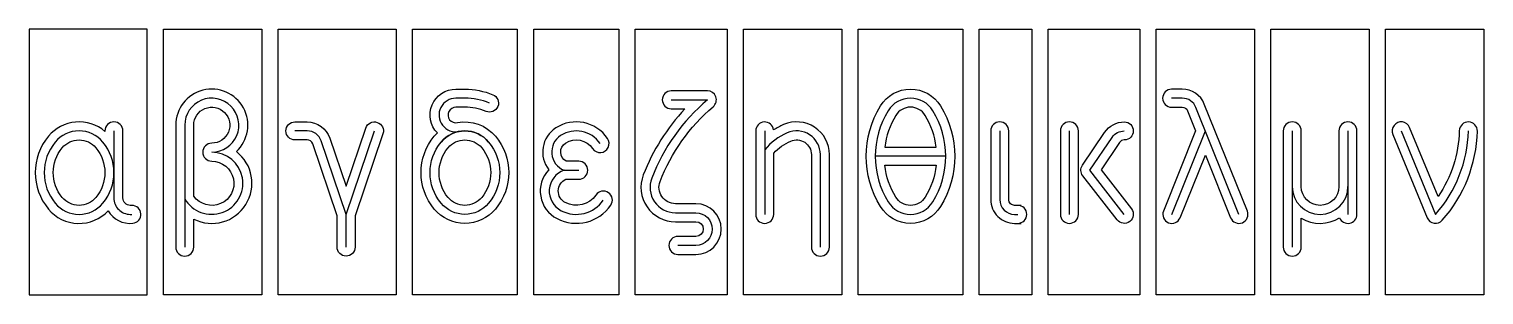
# Model space of a CAD drawing. Header units: millimetres. Extents: x 0 to 178, y 0 to 32.
import ezdxf

# ---------------------------------------------------------------- set-up
doc = ezdxf.new("R2010")
doc.units = ezdxf.units.MM

msp = doc.modelspace()

# ---------------------------------------------------------------- linework, layer by layer
for p, q in [((38.7, 9.85), (42.15, 20.05)), ((89.8, 20.05), (89.8, 9.85)), ((127, 9.85), (127, 20.05)), ((139.5, 9.85), (143.6, 20.05)), ((154.2, 20.05), (154.2, 5.85)), ((161, 20.05), (161, 9.85)), ((111.9, 16.95), (103.3, 16.95)), ((65.31, 15.24), (67.1, 15.24)), ((38.7, 5.85), (38.7, 9.85))]:
    msp.add_line(p, q)
for points in [[(0, 0), (14.4, 0), (14.4, 32.5), (0, 32.5)], [(16.4, 32.5), (28.4, 32.5), (28.4, 0), (16.4, 0)], [(30.4, 32.5), (44.8, 32.5), (44.8, 0), (30.4, 0)], [(46.8, 32.5), (59.6, 32.5), (59.6, 0), (46.8, 0)], [(61.6, 32.5), (72, 32.5), (72, 0), (61.6, 0)], [(74, 32.5), (85.2, 32.5), (85.2, 0), (74, 0)], [(87.2, 32.5), (99.2, 32.5), (99.2, 0), (87.2, 0)], [(101.2, 32.5), (114, 32.5), (114, 0), (101.2, 0)], [(116, 32.5), (122.4, 32.5), (122.4, 0), (116, 0)], [(124.4, 32.5), (135.6, 32.5), (135.6, 0), (124.4, 0)], [(137.6, 32.5), (149.6, 32.5), (149.6, 0), (137.6, 0)], [(151.6, 32.5), (163.6, 32.5), (163.6, 0), (151.6, 0)], [(165.6, 32.5), (177.6, 32.5), (177.6, 0), (165.6, 0)]]:
    msp.add_lwpolyline(points, close=True)
for points in [[(17.9, 5.85, 1), (20.1, 5.85), (20.1, 9.27, 0.908234), (25.3, 17.53, 1.526524), (17.9, 20.75)], [(56.94, 19.4, -0.361702), (56.94, 10.5, -0.46875), (49.46, 10.5, -0.361702), (49.46, 19.4, -0.02857), (49.84, 19.8, -0.662745), (52.1, 25.15), (53.2, 25.15, -0.09769), (56.62, 24.48, -1), (55.78, 22.44, 0.09769), (53.2, 22.95), (52.1, 22.95, 1.099884), (52.28, 21.06, -0.273207)], [(83.51, 23.01, 0.6969), (82.8, 24.95), (78.4, 24.95, 1), (78.4, 22.75), (80.06, 22.75, 0.095947), (74.98, 14.67, 0.527064), (78.9, 8.95), (81.4, 8.95, -1), (81.4, 7.15), (79.2, 7.15, 1), (79.2, 4.95), (81.4, 4.95, 1), (81.4, 11.15), (78.9, 11.15, -0.527064), (77.03, 13.87, -0.124212)], [(111.27, 23.1, -0.282051), (111.27, 10.8, -0.56), (103.93, 10.8, -0.282051), (103.93, 23.1, -0.56)], [(139.48, 25.15, 1), (139.48, 22.95), (140.78, 22.95, -0.306216), (141.43, 22.51), (142.41, 20.05), (138.48, 10.26, 1), (140.52, 9.44), (143.6, 17.1), (146.68, 9.44, 1), (148.72, 10.26), (143.47, 23.33, 0.306216), (140.78, 25.15)], [(22.3, 18.55, 1), (22.3, 16.35, -1.640984), (20.1, 12.08), (20.1, 20.75, -2.414214)], [(109.39, 21.95, 0.56), (105.81, 21.95, 0.109066), (104.46, 18.05), (110.74, 18.05, 0.109066)], [(9.25, 19.99, 0.41702), (2.36, 19.4, 0.361702), (2.36, 10.5, 0.45136), (9.66, 10.29, 0.294782), (12.66, 8.76, 0.951367), (12.55, 10.95), (12.35, 10.95, -0.414214), (11.45, 11.85), (11.45, 20.05, 1), (9.25, 20.05)], [(9, 18.69, 0.46875), (3.2, 18.69, 0.361702), (3.2, 11.21, 0.46875), (9, 11.21, 0.361702)], [(32.45, 18.95, -1), (32.45, 21.15), (33.95, 21.15, -0.321496), (36.7, 19.18), (38.7, 13.28), (41.11, 20.4, -1), (43.2, 19.7), (39.8, 9.67), (39.8, 5.85, -1), (37.6, 5.85), (37.6, 9.67), (34.62, 18.47, 0.321496), (33.95, 18.95)], [(67.1, 14.14, 1), (67.1, 16.34), (65.55, 16.34, -0.560502), (65.49, 18.56, -0.409152), (68.79, 17.89, 1), (70.61, 19.13, 0.409152), (64.29, 20.41, 0.440097), (63.44, 15.31, 0.498788), (64.45, 9.33, 0.37924), (71.01, 10.97, 1), (69.19, 12.21, -0.37924), (65.46, 11.28, -0.620755), (65.52, 14.14)], [(90.89, 20.17, 0.947119), (88.7, 20.05), (88.7, 9.85, 1), (90.9, 9.85), (90.9, 17.33, -0.102112), (92.98, 18.8, -0.540575), (95.5, 17.15), (95.5, 5.85, 1), (97.7, 5.85), (97.7, 17.15, 0.540575), (92.1, 20.82, 0.040328)], [(125.9, 9.85, 1), (128.1, 9.85), (128.1, 20.05, 1), (125.9, 20.05)], [(134.57, 10.53, -1), (132.83, 9.17), (128.63, 14.57, -0.324567), (128.59, 15.87), (131.3, 19.87, -0.249088), (133.7, 21.15, -1), (133.7, 18.95, 0.249088), (133.12, 18.64), (130.86, 15.3)], [(162.1, 20.05, 1), (159.9, 20.05), (159.9, 13.25, -1), (155.3, 13.25), (155.3, 20.05, 1), (153.1, 20.05), (153.1, 5.85, 1), (155.3, 5.85), (155.3, 9.38, 0.280634), (159.98, 9.43, 0.822044), (162.1, 9.85)], [(170.68, 9.43, 0.555363), (172.52, 9.12, 0.176526), (176.8, 20.02, 1), (174.6, 20.08, -0.14509), (172, 12.02), (168.52, 20.47, 1), (166.48, 19.63)], [(4.05, 17.99, -0.46875), (8.15, 17.99, -0.361702), (8.15, 11.91, -0.46875), (4.05, 11.91, -0.361702)], [(55.25, 17.99, -0.361702), (55.25, 11.91, -0.46875), (51.15, 11.91, -0.361702), (51.15, 17.99, -0.46875)], [(109.39, 11.95, -0.56), (105.81, 11.95, -0.109066), (104.46, 15.85), (110.74, 15.85, -0.109066)]]:
    msp.add_lwpolyline(points, format="xyb", close=True)
for points in [[(19, 11.77, 1.736872), (22.3, 17.45, 2.414214), (19, 20.75), (19, 5.85)], [(56.2, 23.46, 0.09769), (53.2, 24.05), (52.1, 24.05, 1.099884), (52.49, 19.98)], [(78.4, 23.85), (82.8, 23.85, 0.124212), (76.01, 14.27, 0.527064), (78.9, 10.05), (81.4, 10.05, -1), (81.4, 6.05), (79.2, 6.05)], [(147.7, 9.85), (142.45, 22.92, 0.306216), (140.78, 24.05), (139.48, 24.05)], [(10.35, 20.05), (10.35, 11.85, 0.414214), (12.35, 9.85), (12.55, 9.85)], [(38.7, 9.85), (35.66, 18.83, 0.321496), (33.95, 20.05), (32.45, 20.05)], [(56.1, 18.69, -0.361702), (56.1, 11.21, -0.46875), (50.3, 11.21, -0.361702), (50.3, 18.69, -0.46875), (56.1, 18.69, 0.46875), (50.3, 18.69)], [(69.7, 18.51, 0.409152), (64.89, 19.48, 0.607307), (65.31, 15.24)], [(96.6, 5.85), (96.6, 17.15, 0.540575), (92.54, 19.81, 0.117473), (89.8, 17.74)], [(121.1, 10.95), (120.3, 10.95, -0.414214), (119.6, 11.65), (119.6, 20.05, 1), (117.4, 20.05), (117.4, 11.65, 0.414214), (120.3, 8.75), (121.1, 8.75)], [(118.5, 20.05), (118.5, 11.65, 0.414214), (120.3, 9.85), (120.7, 9.85)], [(133.7, 9.85), (129.5, 15.25), (132.21, 19.26, -0.249088), (133.7, 20.05)], [(167.5, 20.05), (171.7, 9.85, 0.176526), (175.7, 20.05)], [(65.31, 15.24, 0.65678), (64.95, 10.3, 0.37924), (70.1, 11.59)]]:
    msp.add_lwpolyline(points, format="xyb")
for centre, radius, start, end in [((107.6, 20.85), 3.2, 31.5023, 148.4977), ((113.96, 16.95), 10.66, 148.4977, 211.5023), ((101.24, 16.95), 10.66, 328.4977, 31.5023), ((157.6, 13.25), 3.4, 180, 0), ((107.6, 13.05), 3.2, 211.5023, 328.4977), ((120.7, 9.85), 1.1, 270, 90)]:
    msp.add_arc(centre, radius, start, end)

doc.saveas('drawing.dxf')
